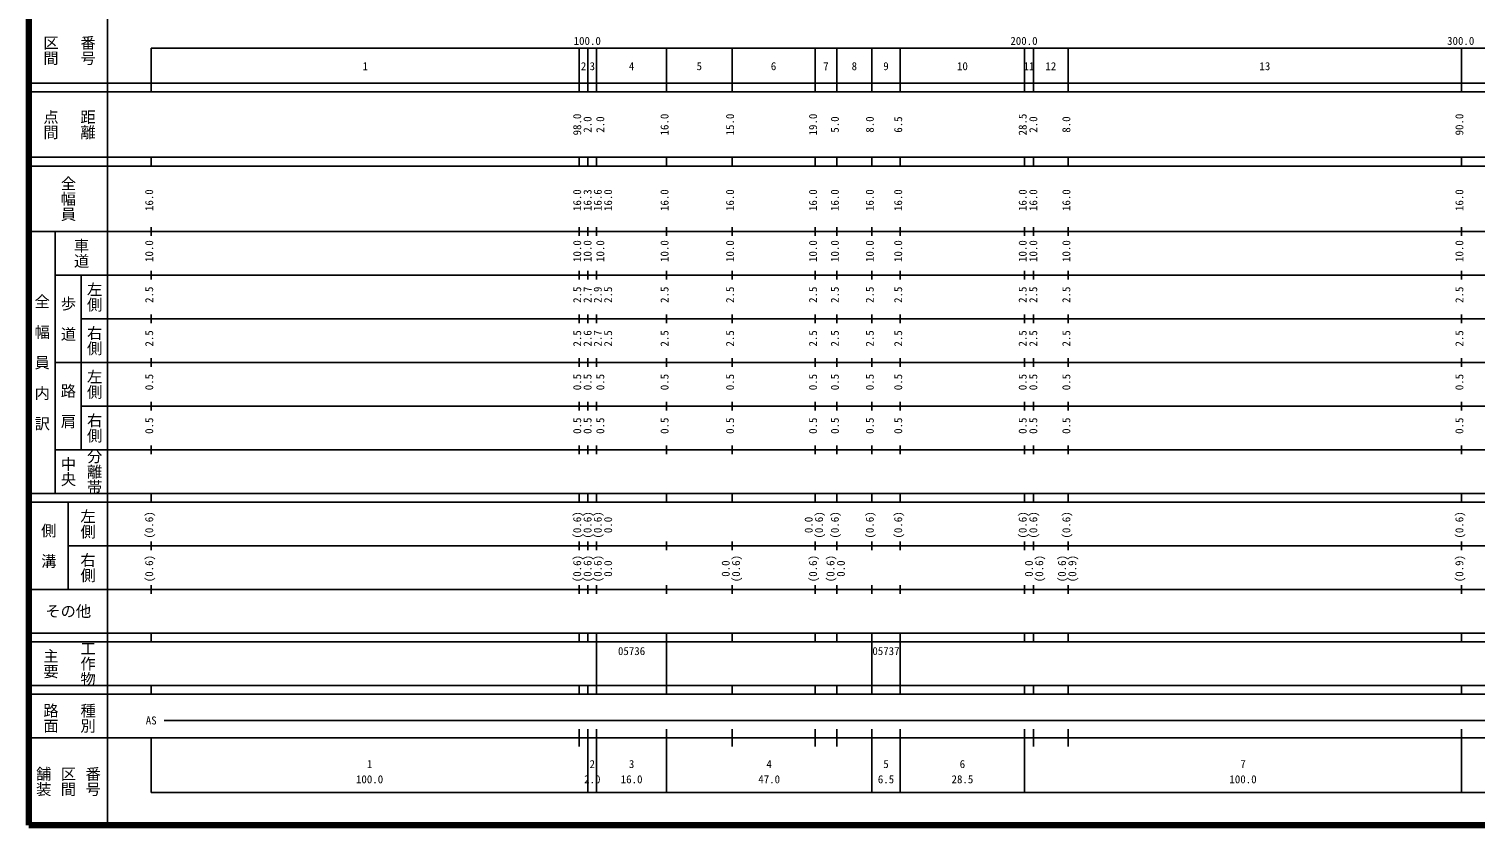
# Model space of a CAD drawing. Units: millimetres on the paper, enlarged 1000 times. Extents: x 40000 to 680000, y 20000 to 380000.
# Drawn here: x 40000 to 371137, y 20000 to 202409 of the extents above; entities that cross this region are included whole.
import ezdxf
from ezdxf.enums import TextEntityAlignment as Align

# ---------------------------------------------------------------- set-up
doc = ezdxf.new("R2010")
doc.units = ezdxf.units.MM
doc.header["$LTSCALE"] = 1000
doc.layers.add('M-TTL', color=2, linetype='Continuous', lineweight=140)
doc.layers.add('M-TTL-BAND', color=7, linetype='Continuous', lineweight=25)
doc.styles.add('@ＭＳ ゴシック', font='')
doc.styles.add('ＭＳ ゴシック', font='')
doc.styles.get('@ＭＳ ゴシック').set_extended_font_data('@MS Gothic')
doc.styles.get('ＭＳ ゴシック').set_extended_font_data('MS Gothic')

msp = doc.modelspace()

# ---------------------------------------------------------------- linework, layer by layer
at = {"layer": 'M-TTL'}
for p, q in [((40000, 380000), (40000, 20000)), ((40000, 20000), (680000, 20000))]:
    msp.add_line(p, q, dxfattribs=at)
at = {"layer": 'M-TTL-BAND'}
for p, q in [((58000, 370000), (58000, 20000)), ((68000, 198000), (579000, 198000)), ((68000, 198000), (68000, 188000)), ((166000, 188000), (166000, 198000)), ((168000, 188000), (168000, 198000)), ((170000, 188000), (170000, 198000)), ((186000, 188000), (186000, 198000)), ((201000, 188000), (201000, 198000)), ((220000, 188000), (220000, 198000)), ((225000, 188000), (225000, 198000)), ((233000, 188000), (233000, 198000)), ((239500, 188000), (239500, 198000)), ((268000, 188000), (268000, 198000)), ((270000, 188000), (270000, 198000)), ((278000, 188000), (278000, 198000)), ((368000, 188000), (368000, 198000)), ((40000, 190000), (579000, 190000)), ((40000, 188000), (579000, 188000)), ((40000, 173000), (579000, 173000)), ((68000, 171000), (68000, 173000)), ((166000, 171000), (166000, 173000)), ((168000, 171000), (168000, 173000)), ((170000, 171000), (170000, 173000)), ((186000, 171000), (186000, 173000)), ((201000, 171000), (201000, 173000)), ((220000, 171000), (220000, 173000)), ((225000, 171000), (225000, 173000)), ((233000, 171000), (233000, 173000)), ((239500, 171000), (239500, 173000)), ((268000, 171000), (268000, 173000)), ((270000, 171000), (270000, 173000)), ((278000, 171000), (278000, 173000)), ((368000, 171000), (368000, 173000)), ((40000, 171000), (579000, 171000)), ((40000, 156000), (579000, 156000)), ((46000, 96000), (46000, 156000)), ((68000, 155000), (68000, 157000)), ((166000, 155000), (166000, 157000)), ((168000, 155000), (168000, 157000)), ((170000, 155000), (170000, 157000)), ((186000, 155000), (186000, 157000)), ((201000, 155000), (201000, 157000)), ((220000, 155000), (220000, 157000)), ((225000, 155000), (225000, 157000)), ((233000, 155000), (233000, 157000)), ((239500, 155000), (239500, 157000)), ((268000, 155000), (268000, 157000)), ((270000, 155000), (270000, 157000)), ((278000, 155000), (278000, 157000)), ((368000, 155000), (368000, 157000)), ((46000, 146000), (579000, 146000)), ((52000, 146000), (52000, 106000)), ((68000, 145000), (68000, 147000)), ((166000, 145000), (166000, 147000)), ((168000, 145000), (168000, 147000)), ((170000, 145000), (170000, 147000)), ((186000, 145000), (186000, 147000)), ((201000, 145000), (201000, 147000)), ((220000, 145000), (220000, 147000)), ((225000, 145000), (225000, 147000)), ((233000, 145000), (233000, 147000)), ((239500, 145000), (239500, 147000)), ((268000, 145000), (268000, 147000)), ((270000, 145000), (270000, 147000)), ((278000, 145000), (278000, 147000)), ((368000, 145000), (368000, 147000)), ((52000, 136000), (579000, 136000)), ((68000, 135000), (68000, 137000)), ((166000, 135000), (166000, 137000)), ((168000, 135000), (168000, 137000)), ((170000, 135000), (170000, 137000)), ((186000, 135000), (186000, 137000)), ((201000, 135000), (201000, 137000)), ((220000, 135000), (220000, 137000)), ((225000, 135000), (225000, 137000)), ((233000, 135000), (233000, 137000)), ((239500, 135000), (239500, 137000)), ((268000, 135000), (268000, 137000)), ((270000, 135000), (270000, 137000)), ((278000, 135000), (278000, 137000)), ((368000, 135000), (368000, 137000)), ((46000, 126000), (579000, 126000)), ((68000, 125000), (68000, 127000)), ((166000, 125000), (166000, 127000)), ((168000, 125000), (168000, 127000)), ((170000, 125000), (170000, 127000)), ((186000, 125000), (186000, 127000)), ((201000, 125000), (201000, 127000)), ((220000, 125000), (220000, 127000)), ((225000, 125000), (225000, 127000)), ((233000, 125000), (233000, 127000)), ((239500, 125000), (239500, 127000)), ((268000, 125000), (268000, 127000)), ((270000, 125000), (270000, 127000)), ((278000, 125000), (278000, 127000)), ((368000, 125000), (368000, 127000)), ((52000, 116000), (579000, 116000)), ((68000, 115000), (68000, 117000)), ((166000, 115000), (166000, 117000)), ((168000, 115000), (168000, 117000)), ((170000, 115000), (170000, 117000)), ((186000, 115000), (186000, 117000)), ((201000, 115000), (201000, 117000)), ((220000, 115000), (220000, 117000)), ((225000, 115000), (225000, 117000)), ((233000, 115000), (233000, 117000)), ((239500, 115000), (239500, 117000)), ((268000, 115000), (268000, 117000)), ((270000, 115000), (270000, 117000)), ((278000, 115000), (278000, 117000)), ((368000, 115000), (368000, 117000)), ((46000, 106000), (579000, 106000)), ((68000, 105000), (68000, 107000)), ((166000, 105000), (166000, 107000)), ((168000, 105000), (168000, 107000)), ((170000, 105000), (170000, 107000)), ((186000, 105000), (186000, 107000)), ((201000, 105000), (201000, 107000)), ((220000, 105000), (220000, 107000)), ((225000, 105000), (225000, 107000)), ((233000, 105000), (233000, 107000)), ((239500, 105000), (239500, 107000)), ((268000, 105000), (268000, 107000)), ((270000, 105000), (270000, 107000)), ((278000, 105000), (278000, 107000)), ((368000, 105000), (368000, 107000)), ((40000, 96000), (579000, 96000)), ((40000, 94000), (579000, 94000)), ((49000, 94000), (49000, 74000)), ((68000, 94000), (68000, 96000)), ((166000, 94000), (166000, 96000)), ((168000, 94000), (168000, 96000)), ((170000, 94000), (170000, 96000)), ((186000, 94000), (186000, 96000)), ((201000, 94000), (201000, 96000)), ((220000, 94000), (220000, 96000)), ((225000, 94000), (225000, 96000)), ((233000, 94000), (233000, 96000)), ((239500, 94000), (239500, 96000)), ((268000, 94000), (268000, 96000)), ((270000, 94000), (270000, 96000)), ((278000, 94000), (278000, 96000)), ((368000, 94000), (368000, 96000)), ((49000, 84000), (579000, 84000)), ((68000, 83000), (68000, 85000)), ((166000, 83000), (166000, 85000)), ((168000, 83000), (168000, 85000)), ((170000, 83000), (170000, 85000)), ((186000, 83000), (186000, 85000)), ((201000, 83000), (201000, 85000)), ((220000, 83000), (220000, 85000)), ((225000, 83000), (225000, 85000)), ((233000, 83000), (233000, 85000)), ((239500, 83000), (239500, 85000)), ((268000, 83000), (268000, 85000)), ((270000, 83000), (270000, 85000)), ((278000, 83000), (278000, 85000)), ((368000, 83000), (368000, 85000)), ((40000, 74000), (579000, 74000)), ((68000, 73000), (68000, 75000)), ((166000, 73000), (166000, 75000)), ((168000, 73000), (168000, 75000)), ((170000, 73000), (170000, 75000)), ((186000, 73000), (186000, 75000)), ((201000, 73000), (201000, 75000)), ((220000, 73000), (220000, 75000)), ((225000, 73000), (225000, 75000)), ((233000, 73000), (233000, 75000)), ((239500, 73000), (239500, 75000)), ((268000, 73000), (268000, 75000)), ((270000, 73000), (270000, 75000)), ((278000, 73000), (278000, 75000)), ((368000, 73000), (368000, 75000)), ((40000, 64000), (579000, 64000)), ((68000, 62000), (68000, 64000)), ((166000, 62000), (166000, 64000)), ((168000, 62000), (168000, 64000)), ((170000, 62000), (170000, 64000)), ((186000, 62000), (186000, 64000)), ((201000, 62000), (201000, 64000)), ((220000, 62000), (220000, 64000)), ((225000, 62000), (225000, 64000)), ((233000, 62000), (233000, 64000)), ((239500, 62000), (239500, 64000)), ((268000, 62000), (268000, 64000)), ((270000, 62000), (270000, 64000)), ((278000, 62000), (278000, 64000)), ((368000, 62000), (368000, 64000)), ((40000, 62000), (579000, 62000)), ((170000, 52000), (170000, 62000)), ((186000, 52000), (186000, 62000)), ((233000, 52000), (233000, 62000)), ((239500, 52000), (239500, 62000)), ((40000, 52000), (579000, 52000)), ((40000, 50000), (579000, 50000)), ((68000, 50000), (68000, 52000)), ((166000, 50000), (166000, 52000)), ((168000, 50000), (168000, 52000)), ((170000, 50000), (170000, 52000)), ((186000, 50000), (186000, 52000)), ((201000, 50000), (201000, 52000)), ((220000, 50000), (220000, 52000)), ((225000, 50000), (225000, 52000)), ((233000, 50000), (233000, 52000)), ((239500, 50000), (239500, 52000)), ((268000, 50000), (268000, 52000)), ((270000, 50000), (270000, 52000)), ((278000, 50000), (278000, 52000)), ((368000, 50000), (368000, 52000)), ((71000, 44000), (565000, 44000)), ((40000, 40000), (579000, 40000)), ((68000, 40000), (68000, 27500)), ((166000, 38000), (166000, 42000)), ((168000, 27500), (168000, 42000)), ((170000, 27500), (170000, 42000)), ((186000, 27500), (186000, 42000)), ((201000, 38000), (201000, 42000)), ((220000, 38000), (220000, 42000)), ((225000, 38000), (225000, 42000)), ((233000, 27500), (233000, 42000)), ((239500, 27500), (239500, 42000)), ((268000, 27500), (268000, 42000)), ((270000, 38000), (270000, 42000)), ((278000, 38000), (278000, 42000)), ((368000, 27500), (368000, 42000)), ((68000, 27500), (579000, 27500))]:
    msp.add_line(p, q, dxfattribs=at)

# ---------------------------------------------------------------- texts
at = {"layer": 'M-TTL-BAND', "style": '@ＭＳ ゴシック'}
for s, p in [('区間', (45000, 197500)), ('番号', (53500, 197500)), ('点間', (45000, 180500)), ('距離', (53500, 180500)), ('全幅員', (49000, 163500)), ('車道', (52000, 151000)), ('左側', (55000, 141000)), ('全\u3000幅\u3000員\u3000内\u3000訳', (43000, 126000)), ('歩\u3000道', (49000, 136000)), ('右側', (55000, 131000)), ('左側', (55000, 121000)), ('路\u3000肩', (49000, 116000)), ('右側', (55000, 111000)), ('分離帯', (55000, 101000)), ('中央', (49000, 101000)), ('左側', (53500, 89000)), ('側\u3000溝', (44500, 84000)), ('右側', (53500, 79000)), ('主要', (45000, 57000)), ('工作物', (53500, 57000)), ('路面', (45000, 44500)), ('種別', (53500, 44500)), ('舗装', (43333, 30000)), ('区間', (49000, 30000)), ('番号', (54667, 30000))]:
    msp.add_text(s, height=2566, rotation=270, dxfattribs=at).set_placement(p, align=Align.MIDDLE_CENTER)
at = {"layer": 'M-TTL-BAND', "style": 'ＭＳ ゴシック'}
for s, p in [('100.0', (167844, 198195)), ('200.0', (267844, 198195)), ('300.0', (367844, 198195)), ('1', (117000, 192405)), ('2', (167000, 192405)), ('3', (169000, 192405)), ('4', (178000, 192405)), ('5', (193500, 192405)), ('6', (210500, 192405)), ('7', (222500, 192405)), ('8', (229000, 192405)), ('9', (236250, 192405)), ('10', (253750, 192405)), ('11', (269000, 192405)), ('12', (274000, 192405)), ('13', (323000, 192405)), ('AS', (68000, 42500)), ('1', (118000, 32523)), ('2', (169000, 32523)), ('3', (178000, 32523)), ('4', (209500, 32523)), ('5', (236250, 32523)), ('6', (253750, 32523)), ('7', (318000, 32523)), ('100.0', (118000, 29033)), ('2.0', (169000, 29033)), ('16.0', (178000, 29033)), ('47.0', (209500, 29033)), ('6.5', (236250, 29033)), ('28.5', (253750, 29033)), ('100.0', (318000, 29033))]:
    msp.add_text(s, height=1833, dxfattribs=at).set_placement(p, align=Align.BOTTOM_CENTER)
for s, p in [('98.0', (167000, 180500)), ('2.0', (169373, 180500)), ('2.0', (172285, 180500)), ('16.0', (187000, 180500)), ('15.0', (202000, 180500)), ('19.0', (221000, 180500)), ('5.0', (226000, 180500)), ('8.0', (234000, 180500)), ('6.5', (240500, 180500)), ('28.5', (269000, 180500)), ('2.0', (271436, 180500)), ('8.0', (279000, 180500)), ('90.0', (369000, 180500)), ('16.0', (69000, 163174)), ('16.0', (167000, 163174)), ('16.3', (169373, 163174)), ('16.6', (171708, 163174)), ('16.0', (174078, 163174)), ('16.0', (187000, 163174)), ('16.0', (202000, 163174)), ('16.0', (221000, 163174)), ('16.0', (226000, 163174)), ('16.0', (234000, 163174)), ('16.0', (240500, 163174)), ('16.0', (269000, 163174)), ('16.0', (271436, 163174)), ('16.0', (279000, 163174)), ('16.0', (369000, 163174)), ('10.0', (69000, 151500)), ('10.0', (167000, 151500)), ('10.0', (169373, 151500)), ('10.0', (172285, 151500)), ('10.0', (187000, 151500)), ('10.0', (202000, 151500)), ('10.0', (221000, 151500)), ('10.0', (226000, 151500)), ('10.0', (234000, 151500)), ('10.0', (240500, 151500)), ('10.0', (269000, 151500)), ('10.0', (271436, 151500)), ('10.0', (279000, 151500)), ('10.0', (369000, 151500)), ('2.5', (69000, 141500)), ('2.5', (167000, 141500)), ('2.7', (169373, 141500)), ('2.9', (171708, 141500)), ('2.5', (174078, 141500)), ('2.5', (187000, 141500)), ('2.5', (202000, 141500)), ('2.5', (221000, 141500)), ('2.5', (226000, 141500)), ('2.5', (234000, 141500)), ('2.5', (240500, 141500)), ('2.5', (269000, 141500)), ('2.5', (271436, 141500)), ('2.5', (279000, 141500)), ('2.5', (369000, 141500)), ('2.5', (69000, 131500)), ('2.5', (167000, 131500)), ('2.6', (169373, 131500)), ('2.7', (171708, 131500)), ('2.5', (174078, 131500)), ('2.5', (187000, 131500)), ('2.5', (202000, 131500)), ('2.5', (221000, 131500)), ('2.5', (226000, 131500)), ('2.5', (234000, 131500)), ('2.5', (240500, 131500)), ('2.5', (269000, 131500)), ('2.5', (271436, 131500)), ('2.5', (279000, 131500)), ('2.5', (369000, 131500)), ('0.5', (69000, 121500)), ('0.5', (167000, 121500)), ('0.5', (169373, 121500)), ('0.5', (172285, 121500)), ('0.5', (187000, 121500)), ('0.5', (202000, 121500)), ('0.5', (221000, 121500)), ('0.5', (226000, 121500)), ('0.5', (234000, 121500)), ('0.5', (240500, 121500)), ('0.5', (269000, 121500)), ('0.5', (271436, 121500)), ('0.5', (279000, 121500)), ('0.5', (369000, 121500)), ('0.5', (69000, 111500)), ('0.5', (167000, 111500)), ('0.5', (169373, 111500)), ('0.5', (172285, 111500)), ('0.5', (187000, 111500)), ('0.5', (202000, 111500)), ('0.5', (221000, 111500)), ('0.5', (226000, 111500)), ('0.5', (234000, 111500)), ('0.5', (240500, 111500)), ('0.5', (269000, 111500)), ('0.5', (271436, 111500)), ('0.5', (279000, 111500)), ('0.5', (369000, 111500)), ('(0.6)', (69000, 88764)), ('(0.6)', (167000, 88764)), ('(0.6)', (169373, 88764)), ('(0.6)', (171708, 88764)), ('0.0', (174078, 88764)), ('0.0', (220000, 88764)), ('(0.6)', (222370, 88764)), ('(0.6)', (226000, 88764)), ('(0.6)', (234000, 88764)), ('(0.6)', (240500, 88764)), ('(0.6)', (269000, 88764)), ('(0.6)', (271436, 88764)), ('(0.6)', (279000, 88764)), ('(0.6)', (369000, 88764)), ('(0.6)', (69000, 78764)), ('(0.6)', (167000, 78764)), ('(0.6)', (169373, 78764)), ('(0.6)', (171708, 78764)), ('0.0', (174078, 78764)), ('0.0', (201000, 78764)), ('(0.6)', (203370, 78764)), ('(0.6)', (221000, 78764)), ('(0.6)', (225000, 78764)), ('0.0', (227370, 78764)), ('0.0', (270436, 78764)), ('(0.6)', (272806, 78764)), ('(0.6)', (278000, 78764)), ('(0.9)', (280370, 78764)), ('(0.9)', (369000, 78764))]:
    msp.add_text(s, height=1833, rotation=90, dxfattribs=at).set_placement(p, align=Align.BOTTOM_CENTER)
msp.add_text('その他', height=2566, dxfattribs=at).set_placement((49000, 69000), align=Align.MIDDLE_CENTER)
for s, p in [('05736', (174875, 58405)), ('05737', (233125, 58405))]:
    msp.add_text(s, height=1833, dxfattribs=at).set_placement(p, align=Align.BOTTOM_LEFT)

doc.saveas('drawing.dxf')
